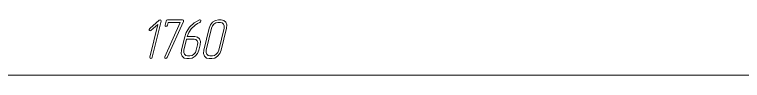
# Model space of a CAD drawing. Extents: x 0 to 420, y 0 to 297.
# Drawn here: x 162.6 to 228.4, y 93.1 to 98.1 of the extents above; entities that cross this region are included whole.
import ezdxf

# ---------------------------------------------------------------- set-up
doc = ezdxf.new("R2010")
doc.units = 0

msp = doc.modelspace()

# ---------------------------------------------------------------- linework, layer by layer
at = {"color": 7, "lineweight": 13}
msp.add_line((34.915421, 93.072365), (320.3172, 93.072365), dxfattribs=at)
for points in [[(175.060394, 94.695168), (175.8479, 97.944443), (175.834076, 98.036545), (175.760391, 98.067245), (175.677505, 98.031433), (174.825531, 97.284348), (174.765656, 97.197365), (174.784088, 97.110382), (174.853165, 97.069443), (174.940659, 97.110382), (175.548553, 97.647659), (174.834732, 94.695168), (174.853165, 94.603065), (174.922241, 94.572365), (175.009735, 94.603065)], [(177.865005, 97.918854), (177.878815, 97.954681), (177.865005, 98.036545), (177.791321, 98.072365), (176.437363, 98.072365), (176.345261, 98.036545), (176.29921, 97.944443), (176.207108, 97.5709), (176.216324, 97.478798), (176.290009, 97.448097), (176.377502, 97.478798), (176.43277, 97.5709), (176.49263, 97.821632), (177.588684, 97.821632), (176.197891, 94.725876), (176.184082, 94.690048), (176.202499, 94.603065), (176.271576, 94.572365), (176.345261, 94.597946), (176.405136, 94.669586)], [(177.957108, 96.434937), (177.685394, 95.319443), (177.662369, 95.032898), (177.759079, 94.792397), (177.934082, 94.623535), (178.178162, 94.572365), (178.403824, 94.572365), (178.675522, 94.623535), (178.938034, 94.792397), (179.140656, 95.032898), (179.260391, 95.319443), (179.380127, 95.8209), (179.39856, 96.107452), (179.31105, 96.353065), (179.131454, 96.516815), (178.887375, 96.573097), (178.219604, 96.573097), (178.362366, 96.915932), (178.58342, 97.253647), (178.933426, 97.596481), (179.131454, 97.72953), (179.338684, 97.826752), (179.412369, 97.877914), (179.444611, 97.944443), (179.430786, 98.031433), (179.366318, 98.072365), (179.320267, 98.062134), (178.836716, 97.790932), (178.422241, 97.386696), (178.132111, 96.931282)], [(181.282104, 95.319443), (181.765656, 97.320168), (181.784088, 97.60672), (181.696579, 97.852333), (181.512375, 98.016083), (181.268295, 98.072365), (181.042633, 98.072365), (180.766312, 98.010963), (180.508423, 97.847214), (180.305786, 97.601601), (180.190659, 97.320168), (179.707108, 95.319443), (179.684082, 95.032898), (179.780792, 94.792397), (179.955795, 94.623535), (180.199875, 94.572365), (180.425522, 94.572365), (180.697235, 94.623535), (180.959732, 94.792397), (181.162369, 95.032898)], [(181.056442, 95.319443), (180.973557, 95.119881), (180.839996, 94.96637), (180.665009, 94.853798), (180.485397, 94.823097), (180.259735, 94.823097), (180.098557, 94.853798), (179.983429, 94.96637), (179.918945, 95.125), (179.93277, 95.319443), (180.416321, 97.320168), (180.490005, 97.509499), (180.628159, 97.673248), (180.798553, 97.780701), (180.982758, 97.821632), (181.20842, 97.821632), (181.369614, 97.780701), (181.489349, 97.673248), (181.54921, 97.509499), (181.540009, 97.320168)], [(178.155136, 96.322365), (178.827499, 96.322365), (178.993286, 96.281433), (179.113022, 96.173981), (179.168289, 96.010231), (179.15448, 95.8209), (179.034744, 95.319443), (178.951843, 95.125), (178.818298, 94.96637), (178.647903, 94.853798), (178.463684, 94.823097), (178.238022, 94.823097), (178.076843, 94.853798), (177.961716, 94.96637), (177.897232, 95.125), (177.911057, 95.319443)]]:
    msp.add_lwpolyline(points, close=True, dxfattribs=at)

doc.saveas('drawing.dxf')
